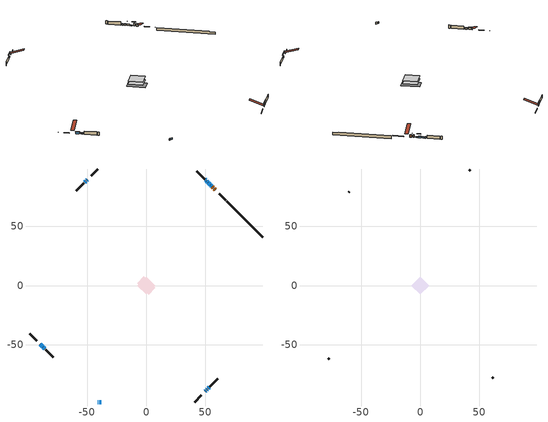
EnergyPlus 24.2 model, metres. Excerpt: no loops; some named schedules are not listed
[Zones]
conditioned space
 floor adiabatic (AdiabaticFloorConstruction): -7.5,0 0,7.5 7.5,0 0,-7.5 z0.61
 floor foundation (Slab1 construction): -7.62,2.11 -2.11,7.62 7.62,-2.11 2.11,-7.62 z-1.68
 wall outside (RimJoist1 construction): 40.81,-98.52 46.52,-92.8 / -98.52,-40.81 -92.8,-46.52 / -40.81,98.52 -46.52,92.8 / 67.4,71.93 61.69,77.64 z0.61:0.91
 wall outside (AdiabaticWallConstruction 1): 58.45,80.88 57.3,82.03 / 56.64,82.68 55.99,83.33 z0.61:2.64
 wall outside (AdiabaticWallConstruction): -40.81,-98.52 -40.55,-98.52 / -39.62,-98.52 -38.18,-98.52 z0.61:1.83; -89.57,-49.76 -87.59,-51.73 z0.61:2.03; 55.34,83.98 54.58,84.74 / -49.76,89.57 -50.51,88.81 / 49.76,-89.57 50.51,-88.81 / 51.17,-88.15 51.67,-87.65 z0.61:1.17; 53.93,85.4 52.49,86.83 z0.61:1.53; 51.83,87.49 51.18,88.14 / 50.53,88.79 50.03,89.3 / 52.33,-87 53.23,-86.09 z0.61:1.47; -51.17,88.15 -52.07,87.25 z0.61:1.78; -86.93,-52.39 -85.71,-53.61 z0.61:1.42
 wall outside (Wall1 construction): 53.88,-85.44 60.35,-78.97 / -85.05,-54.27 -78.58,-60.74 / -52.73,86.6 -59.19,80.13 / 49.37,89.95 42.9,96.42 z0.61:3.05
 wall foundation (FoundationWall1 construction): 68.05,71.27,-1.68 68.05,71.27,0.61 95.47,43.85,0.61 95.47,43.85,0.1 98.52,40.81,0.1 98.52,40.81,-1.68
 window (WindowConstruction 7): -40.81,-98.52 -40.55,-98.52 z0.61:1.83
 window (WindowConstruction 6): -89.56,-49.76 -87.59,-51.73 z0.61:2.03
 window (WindowConstruction 9): 55.34,83.98 54.58,84.74 z0.61:1.17
 window (WindowConstruction 10): -49.76,89.56 -50.51,88.81 z0.61:1.17
 window (WindowConstruction 11): 49.76,-89.56 50.51,-88.81 z0.61:1.17
 window (WindowConstruction 12): 51.17,-88.15 51.67,-87.65 z0.61:1.17
 window (WindowConstruction 8): -39.62,-98.52 -38.18,-98.52 z0.61:1.83
 window (WindowConstruction): 53.93,85.4 52.49,86.83 z0.61:1.52
 window (WindowConstruction 1): 51.83,87.49 51.18,88.14 z0.61:1.47
 window (WindowConstruction 2): 50.53,88.79 50.03,89.3 z0.61:1.47
 window (WindowConstruction 3): -51.17,88.15 -52.07,87.25 z0.61:1.78
 window (WindowConstruction 4): 52.33,-86.99 53.23,-86.1 z0.61:1.47
 window (WindowConstruction 5): -86.93,-52.39 -85.71,-53.61 z0.61:1.42
 door (Door): 58.45,80.88 57.3,82.03 z0.61:2.64
 door (Door 1): 56.64,82.68 55.99,83.33 z0.61:2.64
 ceiling adiabatic (AdiabaticFloorConstruction): 0,-7.5 7.5,0 0,7.5 -7.5,0 z0.61
attic - vented
 floor to conditioned space (Floor1 construction Reversed): -7.5,0 0,7.5 7.5,0 0,-7.5 z3.05
 wall outside (Wall2 construction): 61.01,-78.31 61.79,-77.53 / -77.93,-61.4 -77.15,-62.18 / -59.85,79.47 -60.63,78.69 / 42.24,97.08 41.46,97.86 z0.61:3.05
 roof outside (Roof1 construction): 49.1,-90.22,3.05 41.79,-82.91,6.49 39.87,-84.84,6.49 47.18,-92.15,3.05; -90.22,-49.1,3.05 -82.91,-41.79,6.49 -84.84,-39.87,6.49 -92.15,-47.18,3.05; -49.1,90.22,3.05 -41.79,82.91,6.49 -39.87,84.84,6.49 -47.18,92.15,3.05; 59.1,80.22,3.05 51.79,72.91,6.49 53.72,70.99,6.49 61.03,78.29,3.05
shading: -87.45,-51.88 -89.71,-49.62 -90,-49.91 -87.74,-52.17 z2.23; 52.72,86.61 57.2,82.12 57.5,82.41 53.01,86.9 z3.81; -52.38,86.94 -47.89,91.43 -48.18,91.72 -52.67,87.23 z3.81; 52.38,-86.94 47.89,-91.43 48.18,-91.72 52.67,-87.23 z3.81; 53.54,-85.78 49.3,-90.02 49.59,-90.31 53.83,-86.08 z3.81; 52.35,86.98 54.07,85.25 54.36,85.55 52.64,87.27 z1.73; 51.04,88.28 51.97,87.35 52.26,87.64 51.33,88.57 z1.67; 49.88,89.44 50.67,88.65 50.96,88.94 50.17,89.73 z1.67; -52.21,87.11 -51.03,88.3 -51.32,88.59 -52.5,87.4 z1.98; 53.37,-85.95 52.19,-87.14 52.48,-87.43 53.66,-86.24 z1.67; -85.57,-53.76 -87.07,-52.25 -87.36,-52.54 -85.86,-54.05 z1.62
[Building]
Building 1: Terrain=Suburbs
[Site:Location]
Edmonton Intl AP_AB: Latitude {deg}=53.31; Longitude {deg}=-113.58; Time Zone {hr}=-7; Elevation {m}=723; Keep Site Location Information=Yes
[Site:GroundTemperature:Shallow]
-1.56185, -3.61833, -3.78302, -2.80711, 1.11059, 5.01004, 8.39065, 10.5322, 10.7141, 8.97234, 5.67794, 1.89811
[Site:WaterMainsTemperature]
Calculation Method=Schedule; Temperature Schedule=mains temperature schedule
[Material] Roughness=Rough; Thermal Absorptance=0.9
Name | Thickness {m} | Conductivity {W/m-K} | Density {kg/m3} | Specific Heat {J/kg-K} | Solar Absorptance | Visible Absorptance
asphalt or fiberglass shingles | 0.00635 | 0.162714 | 1121.4 | 1465.45 | 0.4 | 0.4
ceiling loosefill ins | 0.254 | 0.0480833 | 16.02 | 1046.75 | 0.7 | 0.7
ceiling stud and cavity | 0.1397 | 0.734582 | 65.682 | 1177.47 | 0.7 | 0.7
concrete 4.0 in. | 0.1016 | 1.803125 | 2242.8 | 837.4 | 0.7 | 0.7
concrete 8.0 in. | 0.2032 | 1.803125 | 2242.8 | 837.4 | 0.7 | 0.7
door material | 0.04445 | 0.188738 | 512.64 | 1214.23 | 0.7 | 0.7
door material 1 | 0.04445 | 0.053851 | 512.64 | 1214.23 | 0.7 | 0.7
exterior vertical ins | 0.0457286 | 0.029427 | 32.04 | 1214.23 | 0.7 | 0.7
floor covering | 0.0127 | 0.0433444 | 54.468 | 1339.84 | 0.6 | 0.6
floor rigid ins; wall rigid ins | 0.512978 | 0.029427 | 32.04 | 1214.23 | 0.7 | 0.7
floor stud and cavity | 0.1397 | 1.75129 | 37.0049 | 1207.88 | 0.7 | 0.7
furniture material conditioned space 1 | 0.1524 | 0.115458 | 640.8 | 1214.23 | 0.6 | 0.6
gypsum board | 0.0127 | 0.160291 | 801 | 837.4 | 0.6 | 0.6
gypsum board 1 | 0.0127 | 0.160291 | 801 | 837.4 | 0.7 | 0.7
osb sheathing 0.5 in. | 0.0127 | 0.115458 | 512.64 | 1214.23 | 0.7 | 0.7
osb sheathing 0.75 in. | 0.01905 | 0.115458 | 512.64 | 1214.23 | 0.7 | 0.7
osb sheathing 2.0 in. | 0.0508 | 0.115458 | 512.64 | 1214.23 | 0.7 | 0.7
rim joist stud and cavity | 0.0508 | 0.0296634 | 125.044 | 1163.47 | 0.6 | 0.6
wall stud and cavity | 0.1397 | 0.0935595 | 139.0536 | 1170.24 | 0.7 | 0.7
wall stud and cavity 1 | 0.0889 | 6.1454 | 50.32683 | 1063.81 | 0.6 | 0.6
wall stud and cavity 2 | 0.0889 | 0.380278 | 52.3479 | 1209.89 | 0.7 | 0.7
wall stud and cavity 3 | 0.0889 | 0.391764 | 83.0341 | 1211.67 | 0.7 | 0.7
wood siding | 0.0254 | 0.102417 | 544.68 | 1172.36 | 0.4 | 0.4
wood siding 1 | 0.00254 | 0.102417 | 544.68 | 1172.36 | 0.4 | 0.4
wood siding 2; wood siding 3; wood siding 4 | 0.0254 | 0.102417 | 544.68 | 1172.36 | 0.7 | 0.7
[WindowMaterial:SimpleGlazingSystem]
Name | U-Factor {W/m2-K} | Solar Heat Gain Coefficient
WindowMaterial | 1.81299 | 0.51
WindowMaterial 1 | 1.967427 | 0.46
WindowMaterial 10 | 5.04547 | 0.49
WindowMaterial 2 | 2.038402 | 0.44
WindowMaterial 3 | 1.82093 | 0.51
WindowMaterial 4 | 1.89816 | 0.48
WindowMaterial 5 | 1.87033 | 0.49
WindowMaterial 6 | 1.66876 | 0.55
WindowMaterial 7 | 3.30346 | 0.56
WindowMaterial 8 | 2.16956 | 0.41
WindowMaterial 9 | 4.925665 | 0.51
[Construction]
AdiabaticFloorConstruction: floor stud and cavity, floor rigid ins, osb sheathing 0.75 in., floor covering
AdiabaticWallConstruction: wood siding 3, wall rigid ins, wall stud and cavity 2, gypsum board
AdiabaticWallConstruction 1: wood siding 4, wall rigid ins, wall stud and cavity 2, gypsum board
Door: door material
Door 1: door material 1
Floor1 construction Reversed: gypsum board, ceiling stud and cavity, ceiling loosefill ins
FoundationWall1 construction: concrete 8.0 in., gypsum board 1
furniture construction conditioned space 1: furniture material conditioned space 1
PartitionWallConstruction: gypsum board, wall stud and cavity 3, gypsum board
RimJoist1 construction: wood siding 2, osb sheathing 2.0 in., rim joist stud and cavity
Roof1 construction: asphalt or fiberglass shingles
Slab1 construction: concrete 4.0 in.
Wall1 construction: wood siding, osb sheathing 0.5 in., wall stud and cavity, gypsum board
Wall2 construction: wood siding 1, wall stud and cavity 1
WindowConstruction: WindowMaterial
WindowConstruction 1: WindowMaterial 1
WindowConstruction 10; WindowConstruction 11; WindowConstruction 9: WindowMaterial 9
WindowConstruction 12: WindowMaterial 10
WindowConstruction 2: WindowMaterial 2
WindowConstruction 3: WindowMaterial 3
WindowConstruction 4: WindowMaterial 4
WindowConstruction 5: WindowMaterial 5
WindowConstruction 6: WindowMaterial 6
WindowConstruction 7: WindowMaterial 7
WindowConstruction 8: WindowMaterial 8
[Zone] Multiplier=1; Part of Total Floor Area=Yes
Name | Volume {m3}
attic - vented | 62.9733
conditioned space | 543.9
[Space]
Name | Zone | Volume {m3}
attic - vented 1 | attic - vented | 62.9733
conditioned space 1 | conditioned space | 543.9
[ZoneInfiltration:EffectiveLeakageArea]
infil attic - vented 1: Zone or Space=attic - vented 1; Schedule=Always On Discrete; Effective Air Leakage Area {cm2}=3916.52; Stack Coefficient=0.000409132; Wind Coefficient=1.36663e-05
[ZoneMixing]
whole house fan mix: Zone or Space=attic - vented; Schedule=Always On Continuous; Design Flow Rate Calculation Method=Flow/Zone; Design Flow Rate {m3/s}=0; Source Zone or Space=conditioned space
[SurfaceProperty:ExposedFoundationPerimeter]
Slab1: Exposed Perimeter Calculation Method=TotalExposedPerimeter; Total Exposed Perimeter {m}=43.08
[InternalMass] Zone or ZoneList=conditioned space; Space or SpaceList=conditioned space 1
Name | Construction | Surface Area {m2}
furniture mass conditioned space 1 | furniture construction conditioned space 1 | 87.88
partition wall mass | PartitionWallConstruction | 219.7
[Lights]
interior lighting: Zone or ZoneList or Space or SpaceList=conditioned space 1; Schedule=interior lighting schedule; Design Level Calculation Method=LightingLevel; Lighting Level {W}=343.2; Return Air Fraction=0; Fraction Radiant=0.6; Fraction Visible=0.2; Fraction Replaceable=1
[People]
occupants: Zone or ZoneList or Space or SpaceList=conditioned space 1; Number of People Schedule=occupants schedule; Number of People Calculation Method=People; Number of People=3; Fraction Radiant=0.314171; Sensible Heat Fraction=0.56303; Activity Level Schedule=occupants activity schedule; Carbon Dioxide Generation Rate {m3/s-W}=0; Enable ASHRAE 55 Comfort Warnings=No; Mean Radiant Temperature Calculation Type=EnclosureAveraged
[ElectricEquipment] Zone or ZoneList or Space or SpaceList=conditioned space 1; Design Level Calculation Method=EquipmentLevel
Name | Schedule | Design Level {W} | Fraction Latent | Fraction Radiant | Fraction Lost
clothes dryer | clothes dryer schedule | 140.772 | 0.015 | 0.081 | 0.85
clothes washer | clothes washer schedule | 32.1985 | 0.03 | 0.162 | 0.7
cooking range | cooking range schedule | 215.147 | 0.08 | 0.432 | 0.2
dishwasher | dishwasher schedule | 66.8632 | 0.3 | 0.18 | 0.4
fridge | fridge schedule | 72.9452 | 0 | 0.6 | 0
mech vent bath fan 0 | mech vent bath fan 0 schedule | 50.2 | 0 | 0 | 1
mech vent bath fan 1 | mech vent bath fan 1 schedule | 50.2 | 0 | 0 | 1
mech vent house fan | mech vent house fan schedule | 0 | 0 | 0 | 1
mech vent house fan cfis | mech vent house fan cfis schedule | 0 | 0 | 0 | 0
mech vent range fan 0 | mech vent range fan 0 schedule | 57 | 0 | 0 | 1
misc plug loads | misc plug loads schedule | 494.7 | 0.045 | 0.513 | 0.1
whole house fan | Always On Discrete | 0 | 0 | 0 | 1
[OtherEquipment] Zone or ZoneList or Space or SpaceList=conditioned space 1; Design Level Calculation Method=EquipmentLevel
Name | Fuel Type | Schedule | Design Level {W} | Fraction Latent | Fraction Radiant | Fraction Lost
clothes dryer 1 | Electricity | clothes dryer schedule | 0 | 0.015 | 0.081 | 0.85
cooking range 1 | Electricity | cooking range schedule | 0 | 0.08 | 0.432 | 0.2
general water use latent | None | general water use schedule | 62.594 | 1 | 0 | 0
general water use sensible | None | general water use schedule | -61.6891 | 0 | 0.6 | 0
mech vent house fan latent load | None | Always On Discrete | 0 | 1 | 0 | 0
mech vent house fan sensible load | None | Always On Discrete | 0 | 0 | 0 | 0
water heater energy adjustment1 | NaturalGas | Always On Discrete | 0.01 | 0 | 0 | 1
[ZoneInfiltration:DesignFlowRate] Zone or ZoneList or Space or SpaceList=conditioned space 1; Schedule=Always On Discrete; Design Flow Rate Calculation Method=Flow/Zone; Design Flow Rate {m3/s}=0
infil flow; natural vent flow; whole house fan flow
[Foundation:Kiva]
Foundation Kiva 1: Initial Indoor Air Temperature {C}=18; Wall Height Above Grade {m}=0.609996; Wall Depth Below Slab {m}=0.2032; Custom Block Material Name 1=exterior vertical ins; Custom Block Depth 1 {m}=2.28999; Custom Block X Position 1 {m}=0.2159; Custom Block Z Position 1 {m}=0
[Foundation:Kiva:Settings]
Soil Conductivity {W/m-K}=0.849921; Soil Density {kg/m3}=1842.3; Soil Specific Heat {J/kg-K}=418.7; Ground Solar Absorptivity=0.9; Ground Thermal Absorptivity=0.9; Ground Surface Roughness {m}=0.03; Far-Field Width {m}=40; Deep-Ground Boundary Condition=ZeroFlux; Deep-Ground Depth {m}=40; Minimum Cell Dimension {m}=0.2; Maximum Cell Growth Coefficient=3; Simulation Timestep=Timestep
[Exterior:Lights]
exterior lighting: Schedule=exterior lighting schedule; Design Level {W}=75.6
[Schedule:Constant]
Name | Hourly Value
Always On Continuous; mech vent house fan schedule; mech vent house fan cfis schedule; Always On Discrete | 1
occupants activity schedule | 117.228
fridge schedule | 0
[Schedule:Week:Daily]
interior lighting schedule Week Rule - Jan1-Jan27: interior lighting schedule day, interior lighting schedule day, interior lighting schedule day, interior lighting schedule day, interior lighting schedule day, interior lighting schedule day, interior lighting schedule day, interior lighting schedule default day, interior lighting schedule default day, interior lighting schedule default day, interior lighting schedule default day, interior lighting schedule default day
interior lighting schedule Week Rule - Jan28-Feb3: interior lighting schedule day, interior lighting schedule day, interior lighting schedule day, interior lighting schedule day, interior lighting schedule day 1, interior lighting schedule day 1, interior lighting schedule day 1, interior lighting schedule default day, interior lighting schedule default day, interior lighting schedule default day, interior lighting schedule default day, interior lighting schedule default day
interior lighting schedule Week Rule - Feb4-Feb24: interior lighting schedule day 1, interior lighting schedule day 1, interior lighting schedule day 1, interior lighting schedule day 1, interior lighting schedule day 1, interior lighting schedule day 1, interior lighting schedule day 1, interior lighting schedule default day, interior lighting schedule default day, interior lighting schedule default day, interior lighting schedule default day, interior lighting schedule default day
interior lighting schedule Week Rule - Feb25-Mar3: interior lighting schedule day 1, interior lighting schedule day 1, interior lighting schedule day 1, interior lighting schedule day 1, interior lighting schedule day 2, interior lighting schedule day 2, interior lighting schedule day 2, interior lighting schedule default day, interior lighting schedule default day, interior lighting schedule default day, interior lighting schedule default day, interior lighting schedule default day
interior lighting schedule Week Rule - Mar4-Mar31: interior lighting schedule day 2, interior lighting schedule day 2, interior lighting schedule day 2, interior lighting schedule day 2, interior lighting schedule day 2, interior lighting schedule day 2, interior lighting schedule day 2, interior lighting schedule default day, interior lighting schedule default day, interior lighting schedule default day, interior lighting schedule default day, interior lighting schedule default day
interior lighting schedule Week Rule - Apr1-Apr28: interior lighting schedule day 3, interior lighting schedule day 3, interior lighting schedule day 3, interior lighting schedule day 3, interior lighting schedule day 3, interior lighting schedule day 3, interior lighting schedule day 3, interior lighting schedule default day, interior lighting schedule default day, interior lighting schedule default day, interior lighting schedule default day, interior lighting schedule default day
interior lighting schedule Week Rule - Apr29-May5: interior lighting schedule day 3, interior lighting schedule day 3, interior lighting schedule day 4, interior lighting schedule day 4, interior lighting schedule day 4, interior lighting schedule day 4, interior lighting schedule day 4, interior lighting schedule default day, interior lighting schedule default day, interior lighting schedule default day, interior lighting schedule default day, interior lighting schedule default day
interior lighting schedule Week Rule - May6-May26: interior lighting schedule day 4, interior lighting schedule day 4, interior lighting schedule day 4, interior lighting schedule day 4, interior lighting schedule day 4, interior lighting schedule day 4, interior lighting schedule day 4, interior lighting schedule default day, interior lighting schedule default day, interior lighting schedule default day, interior lighting schedule default day, interior lighting schedule default day
interior lighting schedule Week Rule - May27-Jun2: interior lighting schedule day 4, interior lighting schedule day 4, interior lighting schedule day 4, interior lighting schedule day 4, interior lighting schedule day 4, interior lighting schedule day 5, interior lighting schedule day 5, interior lighting schedule default day, interior lighting schedule default day, interior lighting schedule default day, interior lighting schedule default day, interior lighting schedule default day
interior lighting schedule Week Rule - Jun3-Jun30: interior lighting schedule day 5, interior lighting schedule day 5, interior lighting schedule day 5, interior lighting schedule day 5, interior lighting schedule day 5, interior lighting schedule day 5, interior lighting schedule day 5, interior lighting schedule default day, interior lighting schedule default day, interior lighting schedule default day, interior lighting schedule default day, interior lighting schedule default day
interior lighting schedule Week Rule - Jul1-Jul28: interior lighting schedule day 6, interior lighting schedule day 6, interior lighting schedule day 6, interior lighting schedule day 6, interior lighting schedule day 6, interior lighting schedule day 6, interior lighting schedule day 6, interior lighting schedule default day, interior lighting schedule default day, interior lighting schedule default day, interior lighting schedule default day, interior lighting schedule default day
interior lighting schedule Week Rule - Jul29-Aug4: interior lighting schedule day 6, interior lighting schedule day 6, interior lighting schedule day 6, interior lighting schedule day 7, interior lighting schedule day 7, interior lighting schedule day 7, interior lighting schedule day 7, interior lighting schedule default day, interior lighting schedule default day, interior lighting schedule default day, interior lighting schedule default day, interior lighting schedule default day
interior lighting schedule Week Rule - Aug5-Aug25: interior lighting schedule day 7, interior lighting schedule day 7, interior lighting schedule day 7, interior lighting schedule day 7, interior lighting schedule day 7, interior lighting schedule day 7, interior lighting schedule day 7, interior lighting schedule default day, interior lighting schedule default day, interior lighting schedule default day, interior lighting schedule default day, interior lighting schedule default day
interior lighting schedule Week Rule - Aug26-Sep1: interior lighting schedule day 7, interior lighting schedule day 7, interior lighting schedule day 7, interior lighting schedule day 7, interior lighting schedule day 7, interior lighting schedule day 7, interior lighting schedule day 8, interior lighting schedule default day, interior lighting schedule default day, interior lighting schedule default day, interior lighting schedule default day, interior lighting schedule default day
interior lighting schedule Week Rule - Sep2-Sep29: interior lighting schedule day 8, interior lighting schedule day 8, interior lighting schedule day 8, interior lighting schedule day 8, interior lighting schedule day 8, interior lighting schedule day 8, interior lighting schedule day 8, interior lighting schedule default day, interior lighting schedule default day, interior lighting schedule default day, interior lighting schedule default day, interior lighting schedule default day
interior lighting schedule Week Rule - Sep30-Oct6: interior lighting schedule day 8, interior lighting schedule day 9, interior lighting schedule day 9, interior lighting schedule day 9, interior lighting schedule day 9, interior lighting schedule day 9, interior lighting schedule day 9, interior lighting schedule default day, interior lighting schedule default day, interior lighting schedule default day, interior lighting schedule default day, interior lighting schedule default day
interior lighting schedule Week Rule - Oct7-Oct27: interior lighting schedule day 9, interior lighting schedule day 9, interior lighting schedule day 9, interior lighting schedule day 9, interior lighting schedule day 9, interior lighting schedule day 9, interior lighting schedule day 9, interior lighting schedule default day, interior lighting schedule default day, interior lighting schedule default day, interior lighting schedule default day, interior lighting schedule default day
interior lighting schedule Week Rule - Oct28-Nov3: interior lighting schedule day 9, interior lighting schedule day 9, interior lighting schedule day 9, interior lighting schedule day 9, interior lighting schedule day 10, interior lighting schedule day 10, interior lighting schedule day 10, interior lighting schedule default day, interior lighting schedule default day, interior lighting schedule default day, interior lighting schedule default day, interior lighting schedule default day
interior lighting schedule Week Rule - Nov4-Nov24: interior lighting schedule day 10, interior lighting schedule day 10, interior lighting schedule day 10, interior lighting schedule day 10, interior lighting schedule day 10, interior lighting schedule day 10, interior lighting schedule day 10, interior lighting schedule default day, interior lighting schedule default day, interior lighting schedule default day, interior lighting schedule default day, interior lighting schedule default day
interior lighting schedule Week Rule - Nov25-Dec1: interior lighting schedule day 10, interior lighting schedule day 10, interior lighting schedule day 10, interior lighting schedule day 10, interior lighting schedule day 10, interior lighting schedule day 10, interior lighting schedule day 11, interior lighting schedule default day, interior lighting schedule default day, interior lighting schedule default day, interior lighting schedule default day, interior lighting schedule default day
interior lighting schedule Week Rule - Dec2-Dec31: interior lighting schedule day 11, interior lighting schedule day 11, interior lighting schedule day 11, interior lighting schedule day 11, interior lighting schedule day 11, interior lighting schedule day 11, interior lighting schedule day 11, interior lighting schedule default day, interior lighting schedule default day, interior lighting schedule default day, interior lighting schedule default day, interior lighting schedule default day
occupants schedule Week Rule - Jan1-Dec31: occupants schedule day, occupants schedule day, occupants schedule day, occupants schedule day, occupants schedule day, occupants schedule day, occupants schedule day, occupants schedule default day, occupants schedule default day, occupants schedule default day, occupants schedule default day, occupants schedule default day
clothes dryer schedule Week Rule - Jan1-Dec31: clothes dryer schedule day, clothes dryer schedule day, clothes dryer schedule day, clothes dryer schedule day, clothes dryer schedule day, clothes dryer schedule day, clothes dryer schedule day, clothes dryer schedule default day, clothes dryer schedule default day, clothes dryer schedule default day, clothes dryer schedule default day, clothes dryer schedule default day
clothes washer schedule Week Rule - Jan1-Dec31: clothes washer schedule day, clothes washer schedule day, clothes washer schedule day, clothes washer schedule day, clothes washer schedule day, clothes washer schedule day, clothes washer schedule day, clothes washer schedule default day, clothes washer schedule default day, clothes washer schedule default day, clothes washer schedule default day, clothes washer schedule default day
cooking range schedule Week Rule - Jan1-Dec31: cooking range schedule day, cooking range schedule day, cooking range schedule day, cooking range schedule day, cooking range schedule day, cooking range schedule day, cooking range schedule day, cooking range schedule default day, cooking range schedule default day, cooking range schedule default day, cooking range schedule default day, cooking range schedule default day
dishwasher schedule Week Rule - Jan1-Dec31: dishwasher schedule day, dishwasher schedule day, dishwasher schedule day, dishwasher schedule day, dishwasher schedule day, dishwasher schedule day, dishwasher schedule day, dishwasher schedule default day, dishwasher schedule default day, dishwasher schedule default day, dishwasher schedule default day, dishwasher schedule default day
mech vent bath fan 0 schedule Week Rule - Jan1-Dec31: mech vent bath fan 0 schedule day, mech vent bath fan 0 schedule day, mech vent bath fan 0 schedule day, mech vent bath fan 0 schedule day, mech vent bath fan 0 schedule day, mech vent bath fan 0 schedule day, mech vent bath fan 0 schedule day, mech vent bath fan 0 schedule default day, mech vent bath fan 0 schedule default day, mech vent bath fan 0 schedule default day, mech vent bath fan 0 schedule default day, mech vent bath fan 0 schedule default day
mech vent bath fan 1 schedule Week Rule - Jan1-Dec31: mech vent bath fan 1 schedule day, mech vent bath fan 1 schedule day, mech vent bath fan 1 schedule day, mech vent bath fan 1 schedule day, mech vent bath fan 1 schedule day, mech vent bath fan 1 schedule day, mech vent bath fan 1 schedule day, mech vent bath fan 1 schedule default day, mech vent bath fan 1 schedule default day, mech vent bath fan 1 schedule default day, mech vent bath fan 1 schedule default day, mech vent bath fan 1 schedule default day
mech vent range fan 0 schedule Week Rule - Jan1-Dec31: mech vent range fan 0 schedule day, mech vent range fan 0 schedule day, mech vent range fan 0 schedule day, mech vent range fan 0 schedule day, mech vent range fan 0 schedule day, mech vent range fan 0 schedule day, mech vent range fan 0 schedule day, mech vent range fan 0 schedule default day, mech vent range fan 0 schedule default day, mech vent range fan 0 schedule default day, mech vent range fan 0 schedule default day, mech vent range fan 0 schedule default day
misc plug loads schedule Week Rule - Jan1-Dec31: misc plug loads schedule day, misc plug loads schedule day, misc plug loads schedule day, misc plug loads schedule day, misc plug loads schedule day, misc plug loads schedule day, misc plug loads schedule day, misc plug loads schedule default day, misc plug loads schedule default day, misc plug loads schedule default day, misc plug loads schedule default day, misc plug loads schedule default day
general water use schedule Week Rule - Jan1-Dec31: general water use schedule day, general water use schedule day, general water use schedule day, general water use schedule day, general water use schedule day, general water use schedule day, general water use schedule day, general water use schedule default day, general water use schedule default day, general water use schedule default day, general water use schedule default day, general water use schedule default day
exterior lighting schedule Week Rule - Jan1-Jan27: exterior lighting schedule day, exterior lighting schedule day, exterior lighting schedule day, exterior lighting schedule day, exterior lighting schedule day, exterior lighting schedule day, exterior lighting schedule day, exterior lighting schedule default day, exterior lighting schedule default day, exterior lighting schedule default day, exterior lighting schedule default day, exterior lighting schedule default day
exterior lighting schedule Week Rule - Jan28-Feb3: exterior lighting schedule day, exterior lighting schedule day, exterior lighting schedule day, exterior lighting schedule day, exterior lighting schedule day 1, exterior lighting schedule day 1, exterior lighting schedule day 1, exterior lighting schedule default day, exterior lighting schedule default day, exterior lighting schedule default day, exterior lighting schedule default day, exterior lighting schedule default day
exterior lighting schedule Week Rule - Feb4-Feb24: exterior lighting schedule day 1, exterior lighting schedule day 1, exterior lighting schedule day 1, exterior lighting schedule day 1, exterior lighting schedule day 1, exterior lighting schedule day 1, exterior lighting schedule day 1, exterior lighting schedule default day, exterior lighting schedule default day, exterior lighting schedule default day, exterior lighting schedule default day, exterior lighting schedule default day
exterior lighting schedule Week Rule - Feb25-Mar3: exterior lighting schedule day 1, exterior lighting schedule day 1, exterior lighting schedule day 1, exterior lighting schedule day 1, exterior lighting schedule day 2, exterior lighting schedule day 2, exterior lighting schedule day 2, exterior lighting schedule default day, exterior lighting schedule default day, exterior lighting schedule default day, exterior lighting schedule default day, exterior lighting schedule default day
exterior lighting schedule Week Rule - Mar4-Mar31: exterior lighting schedule day 2, exterior lighting schedule day 2, exterior lighting schedule day 2, exterior lighting schedule day 2, exterior lighting schedule day 2, exterior lighting schedule day 2, exterior lighting schedule day 2, exterior lighting schedule default day, exterior lighting schedule default day, exterior lighting schedule default day, exterior lighting schedule default day, exterior lighting schedule default day
exterior lighting schedule Week Rule - Apr1-Apr28: exterior lighting schedule day 3, exterior lighting schedule day 3, exterior lighting schedule day 3, exterior lighting schedule day 3, exterior lighting schedule day 3, exterior lighting schedule day 3, exterior lighting schedule day 3, exterior lighting schedule default day, exterior lighting schedule default day, exterior lighting schedule default day, exterior lighting schedule default day, exterior lighting schedule default day
exterior lighting schedule Week Rule - Apr29-May5: exterior lighting schedule day 3, exterior lighting schedule day 3, exterior lighting schedule day 4, exterior lighting schedule day 4, exterior lighting schedule day 4, exterior lighting schedule day 4, exterior lighting schedule day 4, exterior lighting schedule default day, exterior lighting schedule default day, exterior lighting schedule default day, exterior lighting schedule default day, exterior lighting schedule default day
exterior lighting schedule Week Rule - May6-May26: exterior lighting schedule day 4, exterior lighting schedule day 4, exterior lighting schedule day 4, exterior lighting schedule day 4, exterior lighting schedule day 4, exterior lighting schedule day 4, exterior lighting schedule day 4, exterior lighting schedule default day, exterior lighting schedule default day, exterior lighting schedule default day, exterior lighting schedule default day, exterior lighting schedule default day
exterior lighting schedule Week Rule - May27-Jun2: exterior lighting schedule day 4, exterior lighting schedule day 4, exterior lighting schedule day 4, exterior lighting schedule day 4, exterior lighting schedule day 4, exterior lighting schedule day 5, exterior lighting schedule day 5, exterior lighting schedule default day, exterior lighting schedule default day, exterior lighting schedule default day, exterior lighting schedule default day, exterior lighting schedule default day
exterior lighting schedule Week Rule - Jun3-Jun30: exterior lighting schedule day 5, exterior lighting schedule day 5, exterior lighting schedule day 5, exterior lighting schedule day 5, exterior lighting schedule day 5, exterior lighting schedule day 5, exterior lighting schedule day 5, exterior lighting schedule default day, exterior lighting schedule default day, exterior lighting schedule default day, exterior lighting schedule default day, exterior lighting schedule default day
exterior lighting schedule Week Rule - Jul1-Jul28: exterior lighting schedule day 6, exterior lighting schedule day 6, exterior lighting schedule day 6, exterior lighting schedule day 6, exterior lighting schedule day 6, exterior lighting schedule day 6, exterior lighting schedule day 6, exterior lighting schedule default day, exterior lighting schedule default day, exterior lighting schedule default day, exterior lighting schedule default day, exterior lighting schedule default day
exterior lighting schedule Week Rule - Jul29-Aug4: exterior lighting schedule day 6, exterior lighting schedule day 6, exterior lighting schedule day 6, exterior lighting schedule day 7, exterior lighting schedule day 7, exterior lighting schedule day 7, exterior lighting schedule day 7, exterior lighting schedule default day, exterior lighting schedule default day, exterior lighting schedule default day, exterior lighting schedule default day, exterior lighting schedule default day
exterior lighting schedule Week Rule - Aug5-Aug25: exterior lighting schedule day 7, exterior lighting schedule day 7, exterior lighting schedule day 7, exterior lighting schedule day 7, exterior lighting schedule day 7, exterior lighting schedule day 7, exterior lighting schedule day 7, exterior lighting schedule default day, exterior lighting schedule default day, exterior lighting schedule default day, exterior lighting schedule default day, exterior lighting schedule default day
exterior lighting schedule Week Rule - Aug26-Sep1: exterior lighting schedule day 7, exterior lighting schedule day 7, exterior lighting schedule day 7, exterior lighting schedule day 7, exterior lighting schedule day 7, exterior lighting schedule day 7, exterior lighting schedule day 8, exterior lighting schedule default day, exterior lighting schedule default day, exterior lighting schedule default day, exterior lighting schedule default day, exterior lighting schedule default day
exterior lighting schedule Week Rule - Sep2-Sep29: exterior lighting schedule day 8, exterior lighting schedule day 8, exterior lighting schedule day 8, exterior lighting schedule day 8, exterior lighting schedule day 8, exterior lighting schedule day 8, exterior lighting schedule day 8, exterior lighting schedule default day, exterior lighting schedule default day, exterior lighting schedule default day, exterior lighting schedule default day, exterior lighting schedule default day
exterior lighting schedule Week Rule - Sep30-Oct6: exterior lighting schedule day 8, exterior lighting schedule day 9, exterior lighting schedule day 9, exterior lighting schedule day 9, exterior lighting schedule day 9, exterior lighting schedule day 9, exterior lighting schedule day 9, exterior lighting schedule default day, exterior lighting schedule default day, exterior lighting schedule default day, exterior lighting schedule default day, exterior lighting schedule default day
exterior lighting schedule Week Rule - Oct7-Oct27: exterior lighting schedule day 9, exterior lighting schedule day 9, exterior lighting schedule day 9, exterior lighting schedule day 9, exterior lighting schedule day 9, exterior lighting schedule day 9, exterior lighting schedule day 9, exterior lighting schedule default day, exterior lighting schedule default day, exterior lighting schedule default day, exterior lighting schedule default day, exterior lighting schedule default day
exterior lighting schedule Week Rule - Oct28-Nov3: exterior lighting schedule day 9, exterior lighting schedule day 9, exterior lighting schedule day 9, exterior lighting schedule day 9, exterior lighting schedule day 10, exterior lighting schedule day 10, exterior lighting schedule day 10, exterior lighting schedule default day, exterior lighting schedule default day, exterior lighting schedule default day, exterior lighting schedule default day, exterior lighting schedule default day
[Schedule:Year]
interior lighting schedule: interior lighting schedule Week Rule - Jan1-Jan27, 1, 1, 1, 27, interior lighting schedule Week Rule - Jan28-Feb3, 1, 28, 2, 3, interior lighting schedule Week Rule - Feb4-Feb24, 2, 4, 2, 24, interior lighting schedule Week Rule - Feb25-Mar3, 2, 25, 3, 3, interior lighting schedule Week Rule - Mar4-Mar31, 3, 4, 3, 31, interior lighting schedule Week Rule - Apr1-Apr28, 4, 1, 4, 28, interior lighting schedule Week Rule - Apr29-May5, 4, 29, 5, 5, interior lighting schedule Week Rule - May6-May26, 5, 6, 5, 26, interior lighting schedule Week Rule - May27-Jun2, 5, 27, 6, 2, interior lighting schedule Week Rule - Jun3-Jun30, 6, 3, 6, 30, interior lighting schedule Week Rule - Jul1-Jul28, 7, 1, 7, 28, interior lighting schedule Week Rule - Jul29-Aug4, 7, 29, 8, 4, interior lighting schedule Week Rule - Aug5-Aug25, 8, 5, 8, 25, interior lighting schedule Week Rule - Aug26-Sep1, 8, 26, 9, 1, interior lighting schedule Week Rule - Sep2-Sep29, 9, 2, 9, 29, interior lighting schedule Week Rule - Sep30-Oct6, 9, 30, 10, 6, interior lighting schedule Week Rule - Oct7-Oct27, 10, 7, 10, 27, interior lighting schedule Week Rule - Oct28-Nov3, 10, 28, 11, 3, interior lighting schedule Week Rule - Nov4-Nov24, 11, 4, 11, 24, interior lighting schedule Week Rule - Nov25-Dec1, 11, 25, 12, 1, interior lighting schedule Week Rule - Dec2-Dec31, 12, 2, 12, 31
occupants schedule: occupants schedule Week Rule - Jan1-Dec31, 1, 1, 12, 31
clothes dryer schedule: clothes dryer schedule Week Rule - Jan1-Dec31, 1, 1, 12, 31
clothes washer schedule: clothes washer schedule Week Rule - Jan1-Dec31, 1, 1, 12, 31
cooking range schedule: cooking range schedule Week Rule - Jan1-Dec31, 1, 1, 12, 31
dishwasher schedule: dishwasher schedule Week Rule - Jan1-Dec31, 1, 1, 12, 31
mech vent bath fan 0 schedule: mech vent bath fan 0 schedule Week Rule - Jan1-Dec31, 1, 1, 12, 31
mech vent bath fan 1 schedule: mech vent bath fan 1 schedule Week Rule - Jan1-Dec31, 1, 1, 12, 31
mech vent range fan 0 schedule: mech vent range fan 0 schedule Week Rule - Jan1-Dec31, 1, 1, 12, 31
misc plug loads schedule: misc plug loads schedule Week Rule - Jan1-Dec31, 1, 1, 12, 31
general water use schedule: general water use schedule Week Rule - Jan1-Dec31, 1, 1, 12, 31
exterior lighting schedule: exterior lighting schedule Week Rule - Jan1-Jan27, 1, 1, 1, 27, exterior lighting schedule Week Rule - Jan28-Feb3, 1, 28, 2, 3, exterior lighting schedule Week Rule - Feb4-Feb24, 2, 4, 2, 24, exterior lighting schedule Week Rule - Feb25-Mar3, 2, 25, 3, 3, exterior lighting schedule Week Rule - Mar4-Mar31, 3, 4, 3, 31, exterior lighting schedule Week Rule - Apr1-Apr28, 4, 1, 4, 28, exterior lighting schedule Week Rule - Apr29-May5, 4, 29, 5, 5, exterior lighting schedule Week Rule - May6-May26, 5, 6, 5, 26, exterior lighting schedule Week Rule - May27-Jun2, 5, 27, 6, 2, exterior lighting schedule Week Rule - Jun3-Jun30, 6, 3, 6, 30, exterior lighting schedule Week Rule - Jul1-Jul28, 7, 1, 7, 28, exterior lighting schedule Week Rule - Jul29-Aug4, 7, 29, 8, 4, exterior lighting schedule Week Rule - Aug5-Aug25, 8, 5, 8, 25, exterior lighting schedule Week Rule - Aug26-Sep1, 8, 26, 9, 1, exterior lighting schedule Week Rule - Sep2-Sep29, 9, 2, 9, 29, exterior lighting schedule Week Rule - Sep30-Oct6, 9, 30, 10, 6, exterior lighting schedule Week Rule - Oct7-Oct27, 10, 7, 10, 27, exterior lighting schedule Week Rule - Oct28-Nov3, 10, 28, 11, 3, exterior lighting schedule Week Rule - Nov4-Nov24, 11, 4, 11, 24, exterior lighting schedule Week Rule - Nov25-Dec1, 11, 25, 12, 1, exterior lighting schedule Week Rule - Dec2-Dec31, 12, 2, 12, 31
[Schedule:Compact]
mains temperature schedule: Through: 01/01, For: AllDays, Until: 24:00, 3.97167, Through: 01/02, For: AllDays, Until: 24:00, 3.90778, Through: 01/03, For: AllDays, Until: 24:00, 3.84556, Through: 01/04, For: AllDays, Until: 24:00, 3.78389, Through: 01/05, For: AllDays, Until: 24:00, 3.72278, Through: 01/06, For: AllDays, Until: 24:00, 3.66278, Through: 01/07, For: AllDays, Until: 24:00, 3.60389, Through: 01/08, For: AllDays, Until: 24:00, 3.54556, Through: 01/09, For: AllDays, Until: 24:00, 3.48833, Through: 01/10, For: AllDays, Until: 24:00, 3.43167, Through: 01/11, For: AllDays, Until: 24:00, 3.37611, Through: 01/12, For: AllDays, Until: 24:00, 3.32167, Through: 01/13, For: AllDays, Until: 24:00, 3.26833, Through: 01/14, For: AllDays, Until: 24:00, 3.21556, Through: 01/15, For: AllDays, Until: 24:00, 3.16444, Through: 01/16, For: AllDays, Until: 24:00, 3.11389, Through: 01/17, For: AllDays, Until: 24:00, 3.06444, Through: 01/18, For: AllDays, Until: 24:00, 3.01611, Through: 01/19, For: AllDays, Until: 24:00, 2.96889, Through: 01/20, For: AllDays, Until: 24:00, 2.92278, Through: 01/21, For: AllDays, Until: 24:00, 2.87722, Through: 01/22, For: AllDays, Until: 24:00, 2.83333, Through: 01/23, For: AllDays, Until: 24:00, 2.79056, Through: 01/24, For: AllDays, Until: 24:00, 2.74889, Through: 01/25, For: AllDays, Until: 24:00, 2.70833, Through: 01/26, For: AllDays, Until: 24:00, 2.66889, Through: 01/27, For: AllDays, Until: 24:00, 2.63056, Through: 01/28, For: AllDays, Until: 24:00, 2.59333, Through: 01/29, For: AllDays, Until: 24:00, 2.55778, Through: 01/30, For: AllDays, Until: 24:00, 2.52278, Through: 01/31, For: AllDays, Until: 24:00, 2.48944, Through: 02/01, For: AllDays, Until: 24:00, 2.45722, Through: 02/02, For: AllDays, Until: 24:00, 2.42611, Through: 02/03, For: AllDays, Until: 24:00, 2.39667, Through: 02/04, For: AllDays, Until: 24:00, 2.36833, Through: 02/05, For: AllDays, Until: 24:00, 2.34111, Through: 02/06, For: AllDays, Until: 24:00, 2.315, Through: 02/07, For: AllDays, Until: 24:00, 2.29056, Through: 02/08, For: AllDays, Until: 24:00, 2.26722, Through: 02/09, For: AllDays, Until: 24:00, 2.245, Through: 02/10, For: AllDays, Until: 24:00, 2.22444, Through: 02/11, For: AllDays, Until: 24:00, 2.20444, Through: 02/12, For: AllDays, Until: 24:00, 2.18667, Through: 02/13, For: AllDays, Until: 24:00, 2.17, Through: 02/14, For: AllDays, Until: 24:00, 2.15444, Through: 02/15, For: AllDays, Until: 24:00, 2.14, Through: 02/16, For: AllDays, Until: 24:00, 2.12722, Through: 02/17, For: AllDays, Until: 24:00, 2.11556, Through: 02/18, For: AllDays, Until: 24:00, 2.10556, Through: 02/19, For: AllDays, Until: 24:00, 2.09667, Through: 02/20, For: AllDays, Until: 24:00, 2.08889, Through: 02/21, For: AllDays, Until: 24:00, 2.08278, Through: 02/22, For: AllDays, Until: 24:00, 2.07833, Through: 02/23, For: AllDays, Until: 24:00, 2.07444, Through: 02/24, For: AllDays, Until: 24:00, 2.07278, Through: 02/25, For: AllDays, Until: 24:00, 2.07167, Through: 02/26, For: AllDays, Until: 24:00, 2.07222, Through: 02/27, For: AllDays, Until: 24:00, 2.07444, Through: 02/28, For: AllDays, Until: 24:00, 2.07778, Through: 03/01, For: AllDays, Until: 24:00, 2.08222, Through: 03/02, For: AllDays, Until: 24:00, 2.08833, Through: 03/03, For: AllDays, Until: 24:00, 2.09556, Through: 03/04, For: AllDays, Until: 24:00, 2.10444, Through: 03/05, For: AllDays, Until: 24:00, 2.11444, Through: 03/06, For: AllDays, Until: 24:00, 2.12556, Through: 03/07, For: AllDays, Until: 24:00, 2.13833, Through: 03/08, For: AllDays, Until: 24:00, 2.15278, Through: 03/09, For: AllDays, Until: 24:00, 2.16778, Through: 03/10, For: AllDays, Until: 24:00, 2.18444, Through: 03/11, For: AllDays, Until: 24:00, 2.20278, Through: 03/12, For: AllDays, Until: 24:00, 2.22167, Through: 03/13, For: AllDays, Until: 24:00, 2.24278, Through: 03/14, For: AllDays, Until: 24:00, 2.26444, Through: 03/15, For: AllDays, Until: 24:00, 2.28778, Through: 03/16, For: AllDays, Until: 24:00, 2.31222, Through: 03/17, For: AllDays, Until: 24:00, 2.33778, Through: 03/18, For: AllDays, Until: 24:00, 2.365, Through: 03/19, For: AllDays, Until: 24:00, 2.39333, Through: 03/20, For: AllDays, Until: 24:00, 2.42278, Through: 03/21, For: AllDays, Until: 24:00, 2.45389, Through: 03/22, For: AllDays, Until: 24:00, 2.48611, Through: 03/23, For: AllDays, Until: 24:00, 2.51889, Through: 03/24, For: AllDays, Until: 24:00, 2.55389, Through: 03/25, For: AllDays, Until: 24:00, 2.58944, Through: 03/26, For: AllDays, Until: 24:00, 2.62611, Through: 03/27, For: AllDays, Until: 24:00, 2.66444, Through: 03/28, For: AllDays, Until: 24:00, 2.70389, Through: 03/29, For: AllDays, Until: 24:00, 2.74389, Through: 03/30, For: AllDays, Until: 24:00, 2.78556, Through: 03/31, For: AllDays, Until: 24:00, 2.82833, Through: 04/01, For: AllDays, Until: 24:00, 2.87222, Through: 04/02, For: AllDays, Until: 24:00, 2.91722, Through: 04/03, For: AllDays, Until: 24:00, 2.96333, Through: 04/04, For: AllDays, Until: 24:00, 3.01056, Through: 04/05, For: AllDays, Until: 24:00, 3.05889, Through: 04/06, For: AllDays, Until: 24:00, 3.10833, Through: 04/07, For: AllDays, Until: 24:00, 3.15833, Through: 04/08, For: AllDays, Until: 24:00, 3.21, Through: 04/09, For: AllDays, Until: 24:00, 3.26222, Through: 04/10, For: AllDays, Until: 24:00, 3.31556, Through: 04/11, For: AllDays, Until: 24:00, 3.37, Through: 04/12, For: AllDays, Until: 24:00, 3.42556, Through: 04/13, For: AllDays, Until: 24:00, 3.48167, Through: 04/14, For: AllDays, Until: 24:00, 3.53889, Through: 04/15, For: AllDays, Until: 24:00, 3.59722, Through: 04/16, For: AllDays, Until: 24:00, 3.65611, Through: 04/17, For: AllDays, Until: 24:00, 3.71611, Through: 04/18, For: AllDays, Until: 24:00, 3.77667, Through: 04/19, For: AllDays, Until: 24:00, 3.83833, Through: 04/20, For: AllDays, Until: 24:00, 3.90111, Through: 04/21, For: AllDays, Until: 24:00, 3.96444, Through: 04/22, For: AllDays, Until: 24:00, 4.02833, Through: 04/23, For: AllDays, Until: 24:00, 4.09333, Through: 04/24, For: AllDays, Until: 24:00, 4.15889, Through: 04/25, For: AllDays, Until: 24:00, 4.225, Through: 04/26, For: AllDays, Until: 24:00, 4.29222, Through: 04/27, For: AllDays, Until: 24:00, 4.36, Through: 04/28, For: AllDays, Until: 24:00, 4.42833, Through: 04/29, For: AllDays, Until: 24:00, 4.49722, Through: 04/30, For: AllDays, Until: 24:00, 4.56667, Through: 05/01, For: AllDays, Until: 24:00, 4.63722, Through: 05/02, For: AllDays, Until: 24:00, 4.70833, Through: 05/03, For: AllDays, Until: 24:00, 4.77944, Through: 05/04, For: AllDays, Until: 24:00, 4.85167, Through: 05/05, For: AllDays, Until: 24:00, 4.92389, Through: 05/06, For: AllDays, Until: 24:00, 4.99722, Through: 05/07, For: AllDays, Until: 24:00, 5.07056, Through: 05/08, For: AllDays, Until: 24:00, 5.145, Through: 05/09, For: AllDays, Until: 24:00, 5.21944, Through: 05/10, For: AllDays, Until: 24:00, 5.29389, Through: 05/11, For: AllDays, Until: 24:00, 5.36944, Through: 05/12, For: AllDays, Until: 24:00, 5.445, Through: 05/13, For: AllDays, Until: 24:00, 5.52111, Through: 05/14, For: AllDays, Until: 24:00, 5.59722, Through: 05/15, For: AllDays, Until: 24:00, 5.67389, Through: 05/16, For: AllDays, Until: 24:00, 5.75056, Through: 05/17, For: AllDays, Until: 24:00, 5.82778, Through: 05/18, For: AllDays, Until: 24:00, 5.90556, Through: 05/19, For: AllDays, Until: 24:00, 5.98278, Through: 05/20, For: AllDays, Until: 24:00, 6.06056, Through: 05/21, For: AllDays, Until: 24:00, 6.13889, Through: 05/22, For: AllDays, Until: 24:00, 6.21667, Through: 05/23, For: AllDays, Until: 24:00, 6.295, Through: 05/24, For: AllDays, Until: 24:00, 6.37333, Through: 05/25, For: AllDays, Until: 24:00, 6.45222, Through: 05/26, For: AllDays, Until: 24:00, 6.53056, Through: 05/27, For: AllDays, Until: 24:00, 6.60889, Through: 05/28, For: AllDays, Until: 24:00, 6.68778, Through: 05/29, For: AllDays, Until: 24:00, 6.76611, Through: 05/30, For: AllDays, Until: 24:00, 6.84444, Through: 05/31, For: AllDays, Until: 24:00, 6.92278, Through: 06/01, For: AllDays, Until: 24:00, 7.00111, Through: 06/02, For: AllDays, Until: 24:00, 7.07944, Through: 06/03, For: AllDays, Until: 24:00, 7.15778, Through: 06/04, For: AllDays, Until: 24:00, 7.23556, Through: 06/05, For: AllDays, Until: 24:00, 7.31333, Through: 06/06, For: AllDays, Until: 24:00, 7.39056, Through: 06/07, For: AllDays, Until: 24:00, 7.46833, Through: 06/08, For: AllDays, Until: 24:00, 7.545, Through: 06/09, For: AllDays, Until: 24:00, 7.62222, Through: 06/10, For: AllDays, Until: 24:00, 7.69833, Through: 06/11, For: AllDays, Until: 24:00, 7.775, Through: 06/12, For: AllDays, Until: 24:00, 7.85056, Through: 06/13, For: AllDays, Until: 24:00, 7.92611, Through: 06/14, For: AllDays, Until: 24:00, 8.00111, Through: 06/15, For: AllDays, Until: 24:00, 8.07611, Through: 06/16, For: AllDays, Until: 24:00, 8.15056, Through: 06/17, For: AllDays, Until: 24:00, 8.22389, Through: 06/18, For: AllDays, Until: 24:00, 8.29778, Through: 06/19, For: AllDays, Until: 24:00, 8.37056, Through: 06/20, For: AllDays, Until: 24:00, 8.44278, Through: 06/21, For: AllDays, Until: 24:00, 8.51444, Through: 06/22, For: AllDays, Until: 24:00, 8.58611, Through: 06/23, For: AllDays, Until: 24:00, 8.65667, Through: 06/24, For: AllDays, Until: 24:00, 8.72667, Through: 06/25, For: AllDays, Until: 24:00, 8.79611, Through: 06/26, For: AllDays, Until: 24:00, 8.865, Through: 06/27, For: AllDays, Until: 24:00, 8.93333, Through: 06/28, For: AllDays, Until: 24:00, 9.00056, Through: 06/29, For: AllDays, Until: 24:00, 9.06778, Through: 06/30, For: AllDays, Until: 24:00, 9.13333, Through: 07/01, For: AllDays, Until: 24:00, 9.19889, Through: 07/02, For: AllDays, Until: 24:00, 9.26333, Through: 07/03, For: AllDays, Until: 24:00, 9.32722, Through: 07/04, For: AllDays, Until: 24:00, 9.39056, Through: 07/05, For: AllDays, Until: 24:00, 9.45278, Through: 07/06, For: AllDays, Until: 24:00, 9.51389, Through: 07/07, For: AllDays, Until: 24:00, 9.57444, Through: 07/08, For: AllDays, Until: 24:00, 9.63389, Through: 07/09, For: AllDays, Until: 24:00, 9.69278, Through: 07/10, For: AllDays, Until: 24:00, 9.75056, Through: 07/11, For: AllDays, Until: 24:00, 9.80778, Through: 07/12, For: AllDays, Until: 24:00, 9.86333, Through: 07/13, For: AllDays, Until: 24:00, 9.91833, Through: 07/14, For: AllDays, Until: 24:00, 9.97278, Through: 07/15, For: AllDays, Until: 24:00, 10.0256, Through: 07/16, For: AllDays, Until: 24:00, 10.0778, Through: 07/17, For: AllDays, Until: 24:00, 10.1289, Through: 07/18, For: AllDays, Until: 24:00, 10.1789, Through: 07/19, For: AllDays, Until: 24:00, 10.2278, Through: 07/20, For: AllDays, Until: 24:00, 10.2756, Through: 07/21, For: AllDays, Until: 24:00, 10.3222, Through: 07/22, For: AllDays, Until: 24:00, 10.3683, Through: 07/23, For: AllDays, Until: 24:00, 10.4128, Through: 07/24, For: AllDays, Until: 24:00, 10.4561, Through: 07/25, For: AllDays, Until: 24:00, 10.4989, Through: 07/26, For: AllDays, Until: 24:00, 10.54, Through: 07/27, For: AllDays, Until: 24:00, 10.58, Through: 07/28, For: AllDays, Until: 24:00, 10.6189, Through: 07/29, For: AllDays, Until: 24:00, 10.6567, Through: 07/30, For: AllDays, Until: 24:00, 10.6928, Through: 07/31, For: AllDays, Until: 24:00, 10.7283, Through: 08/01, For: AllDays, Until: 24:00, 10.7622, Through: 08/02, For: AllDays, Until: 24:00, 10.7956, Through: 08/03, For: AllDays, Until: 24:00, 10.8272, Through: 08/04, For: AllDays, Until: 24:00, 10.8572, Through: 08/05, For: AllDays, Until: 24:00, 10.8867, Through: 08/06, For: AllDays, Until: 24:00, 10.9144, Through: 08/07, For: AllDays, Until: 24:00, 10.9411, Through: 08/08, For: AllDays, Until: 24:00, 10.9667, Through: 08/09, For: AllDays, Until: 24:00, 10.9906, Through: 08/10, For: AllDays, Until: 24:00, 11.0133, Through: 08/11, For: AllDays, Until: 24:00, 11.035, Through: 08/12, For: AllDays, Until: 24:00, 11.055, Through: 08/13, For: AllDays, Until: 24:00, 11.0739, Through: 08/14, For: AllDays, Until: 24:00, 11.0917, Through: 08/15, For: AllDays, Until: 24:00, 11.1078, Through: 08/16, For: AllDays, Until: 24:00, 11.1228, Through: 08/17, For: AllDays, Until: 24:00, 11.1361, Through: 08/18, For: AllDays, Until: 24:00, 11.1483, Through: 08/19, For: AllDays, Until: 24:00, 11.1594, Through: 08/20, For: AllDays, Until: 24:00, 11.1689, Through: 08/21, For: AllDays, Until: 24:00, 11.1772, Through: 08/22, For: AllDays, Until: 24:00, 11.1844, Through: 08/23, For: AllDays, Until: 24:00, 11.19, Through: 08/24, For: AllDays, Until: 24:00, 11.1939, Through: 08/25, For: AllDays, Until: 24:00, 11.1967, Through: 08/26, For: AllDays, Until: 24:00, 11.1983, Through: 08/27, For: AllDays, Until: 24:00, 11.1983, Through: 08/28, For: AllDays, Until: 24:00, 11.1972, Through: 08/29, For: AllDays, Until: 24:00, 11.195, Through: 08/30, For: AllDays, Until: 24:00, 11.1911, Through: 08/31, For: AllDays, Until: 24:00, 11.1856, Through: 09/01, For: AllDays, Until: 24:00, 11.1789, Through: 09/02, For: AllDays, Until: 24:00, 11.1711, Through: 09/03, For: AllDays, Until: 24:00, 11.1617, Through: 09/04, For: AllDays, Until: 24:00, 11.1511, Through: 09/05, For: AllDays, Until: 24:00, 11.1394, Through: 09/06, For: AllDays, Until: 24:00, 11.1261, Through: 09/07, For: AllDays, Until: 24:00, 11.1111, Through: 09/08, For: AllDays, Until: 24:00, 11.0956, Through: 09/09, For: AllDays, Until: 24:00, 11.0778, Through: 09/10, For: AllDays, Until: 24:00, 11.0594, Through: 09/11, For: AllDays, Until: 24:00, 11.0394, Through: 09/12, For: AllDays, Until: 24:00, 11.0183, Through: 09/13, For: AllDays, Until: 24:00, 10.9961, Through: 09/14, For: AllDays, Until: 24:00, 10.9722, Through: 09/15, For: AllDays, Until: 24:00, 10.9472, Through: 09/16, For: AllDays, Until: 24:00, 10.9206, Through: 09/17, For: AllDays, Until: 24:00, 10.8928, Through: 09/18, For: AllDays, Until: 24:00, 10.8639, Through: 09/19, For: AllDays, Until: 24:00, 10.8339, Through: 09/20, For: AllDays, Until: 24:00, 10.8028, Through: 09/21, For: AllDays, Until: 24:00, 10.77, Through: 09/22, For: AllDays, Until: 24:00, 10.7361, Through: 09/23, For: AllDays, Until: 24:00, 10.7011, Through: 09/24, For: AllDays, Until: 24:00, 10.665, Through: 09/25, For: AllDays, Until: 24:00, 10.6272, Through: 09/26, For: AllDays, Until: 24:00, 10.5889, Through: 09/27, For: AllDays, Until: 24:00, 10.5489, Through: 09/28, For: AllDays, Until: 24:00, 10.5078, Through: 09/29, For: AllDays, Until: 24:00, 10.4661, Through: 09/30, For: AllDays, Until: 24:00, 10.4228, Through: 10/01, For: AllDays, Until: 24:00, 10.3783, Through: 10/02, For: AllDays, Until: 24:00, 10.3328, Through: 10/03, For: AllDays, Until: 24:00, 10.2861, Through: 10/04, For: AllDays, Until: 24:00, 10.2383, Through: 10/05, For: AllDays, Until: 24:00, 10.19, Through: 10/06, For: AllDays, Until: 24:00, 10.14, Through: 10/07, For: AllDays, Until: 24:00, 10.0894, Through: 10/08, For: AllDays, Until: 24:00, 10.0372, Through: 10/09, For: AllDays, Until: 24:00, 9.98444, Through: 10/10, For: AllDays, Until: 24:00, 9.93056, Through: 10/11, For: AllDays, Until: 24:00, 9.87611, Through: 10/12, For: AllDays, Until: 24:00, 9.82, Through: 10/13, For: AllDays, Until: 24:00, 9.76333, Through: 10/14, For: AllDays, Until: 24:00, 9.70611, Through: 10/15, For: AllDays, Until: 24:00, 9.64722, Through: 10/16, For: AllDays, Until: 24:00, 9.58778, Through: 10/17, For: AllDays, Until: 24:00, 9.52778, Through: 10/18, For: AllDays, Until: 24:00, 9.46667, Through: 10/19, For: AllDays, Until: 24:00, 9.40444, Through: 10/20, For: AllDays, Until: 24:00, 9.34167, Through: 10/21, For: AllDays, Until: 24:00, 9.27778, Through: 10/22, For: AllDays, Until: 24:00, 9.21333, Through: 10/23, For: AllDays, Until: 24:00, 9.14833, Through: 10/24, For: AllDays, Until: 24:00, 9.08222, Through: 10/25, For: AllDays, Until: 24:00, 9.01556, Through: 10/26, For: AllDays, Until: 24:00, 8.94833, Through: 10/27, For: AllDays, Until: 24:00, 8.88056, Through: 10/28, For: AllDays, Until: 24:00, 8.81167, Through: 10/29, For: AllDays, Until: 24:00, 8.74222, Through: 10/30, For: AllDays, Until: 24:00, 8.67222, Through: 10/31, For: AllDays, Until: 24:00, 8.60167, Through: 11/01, For: AllDays, Until: 24:00, 8.53056, Through: 11/02, For: AllDays, Until: 24:00, 8.45889, Through: 11/03, For: AllDays, Until: 24:00, 8.38667, Through: 11/04, For: AllDays, Until: 24:00, 8.31389, Through: 11/05, For: AllDays, Until: 24:00, 8.24056, Through: 11/06, For: AllDays, Until: 24:00, 8.16667, Through: 11/07, For: AllDays, Until: 24:00, 8.09278, Through: 11/08, For: AllDays, Until: 24:00, 8.01833, Through: 11/09, For: AllDays, Until: 24:00, 7.94278, Through: 11/10, For: AllDays, Until: 24:00, 7.86778, Through: 11/11, For: AllDays, Until: 24:00, 7.79167, Through: 11/12, For: AllDays, Until: 24:00, 7.71556, Through: 11/13, For: AllDays, Until: 24:00, 7.63944, Through: 11/14, For: AllDays, Until: 24:00, 7.56222, Through: 11/15, For: AllDays, Until: 24:00, 7.48556, Through: 11/16, For: AllDays, Until: 24:00, 7.40833, Through: 11/17, For: AllDays, Until: 24:00, 7.33056, Through: 11/18, For: AllDays, Until: 24:00, 7.25278, Through: 11/19, For: AllDays, Until: 24:00, 7.175, Through: 11/20, For: AllDays, Until: 24:00, 7.09722, Through: 11/21, For: AllDays, Until: 24:00, 7.01889, Through: 11/22, For: AllDays, Until: 24:00, 6.94056, Through: 11/23, For: AllDays, Until: 24:00, 6.86222, Through: 11/24, For: AllDays, Until: 24:00, 6.78389, Through: 11/25, For: AllDays, Until: 24:00, 6.705, Through: 11/26, For: AllDays, Until: 24:00, 6.62667, Through: 11/27, For: AllDays, Until: 24:00, 6.54833, Through: 11/28, For: AllDays, Until: 24:00, 6.46944, Through: 11/29, For: AllDays, Until: 24:00, 6.39111, Through: 11/30, For: AllDays, Until: 24:00, 6.31278, Through: 12/01, For: AllDays, Until: 24:00, 6.23444, Through: 12/02, For: AllDays, Until: 24:00, 6.15611, Through: 12/03, For: AllDays, Until: 24:00, 6.07833, Through: 12/04, For: AllDays, Until: 24:00, 6.00056, Through: 12/05, For: AllDays, Until: 24:00, 5.92278, Through: 12/06, For: AllDays, Until: 24:00, 5.84556, Through: 12/07, For: AllDays, Until: 24:00, 5.76833, Through: 12/08, For: AllDays, Until: 24:00, 5.69111, Through: 12/09, For: AllDays, Until: 24:00, 5.61444, Through: 12/10, For: AllDays, Until: 24:00, 5.53778, Through: 12/11, For: AllDays, Until: 24:00, 5.46222, Through: 12/12, For: AllDays, Until: 24:00, 5.38611, Through: 12/13, For: AllDays, Until: 24:00, 5.31111, Through: 12/14, For: AllDays, Until: 24:00, 5.23611, Through: 12/15, For: AllDays, Until: 24:00, 5.16167, Through: 12/16, For: AllDays, Until: 24:00, 5.08722, Through: 12/17, For: AllDays, Until: 24:00, 5.01389, Through: 12/18, For: AllDays, Until: 24:00, 4.94056, Through: 12/19, For: AllDays, Until: 24:00, 4.86778, Through: 12/20, For: AllDays, Until: 24:00, 4.79556, Through: 12/21, For: AllDays, Until: 24:00, 4.72389, Through: 12/22, For: AllDays, Until: 24:00, 4.65333, Through: 12/23, For: AllDays, Until: 24:00, 4.58278, Through: 12/24, For: AllDays, Until: 24:00, 4.51278, Through: 12/25, For: AllDays, Until: 24:00, 4.44389, Through: 12/26, For: AllDays, Until: 24:00, 4.375, Through: 12/27, For: AllDays, Until: 24:00, 4.30722, Through: 12/28, For: AllDays, Until: 24:00, 4.24, Through: 12/29, For: AllDays, Until: 24:00, 4.17333, Through: 12/30, For: AllDays, Until: 24:00, 4.10778, Through: 12/31, For: AllDays, Until: 24:00, 4.04278
